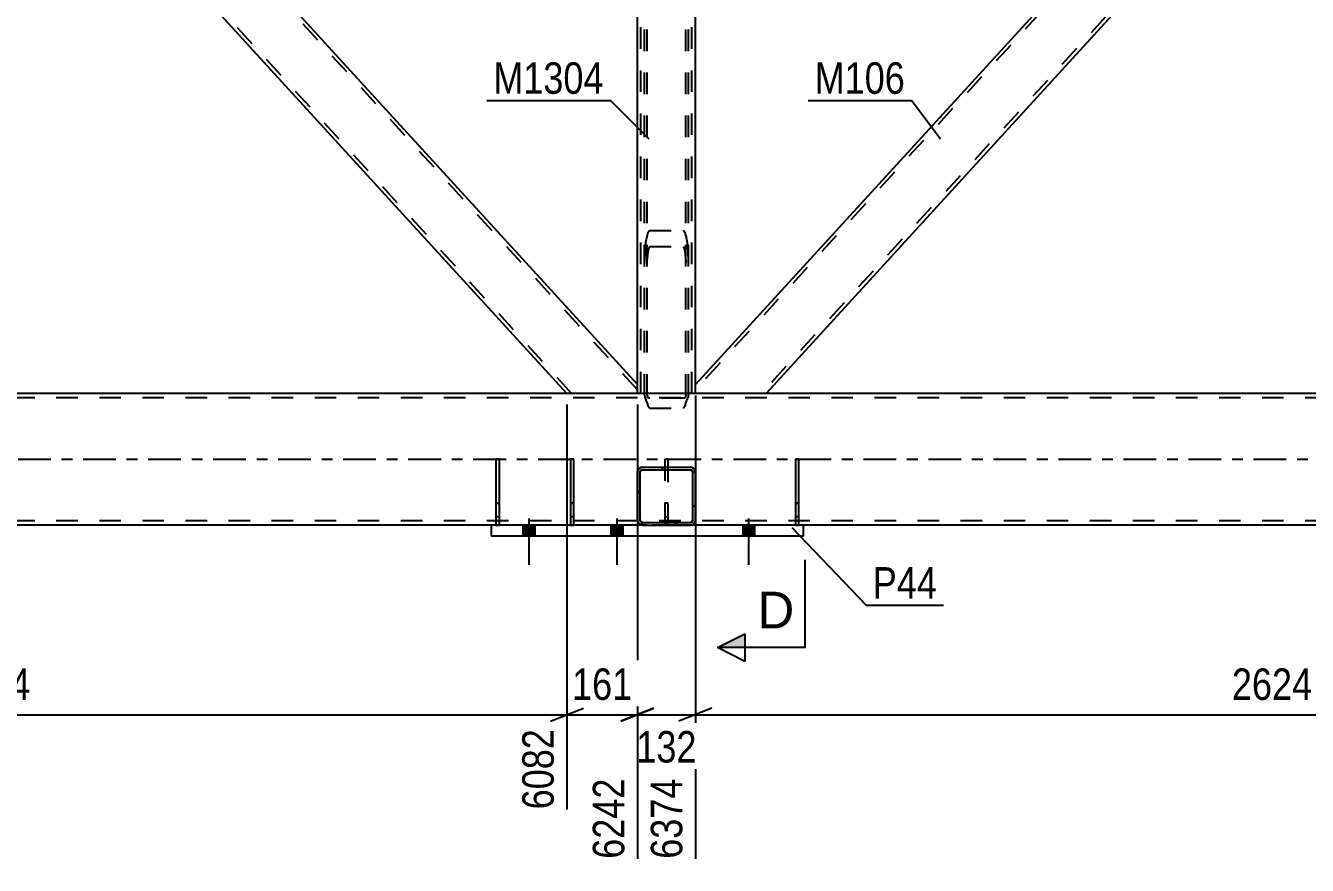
# Model space of a CAD drawing. Header units: millimetres. Extents: x -92 to 749, y -446 to 148.
# Drawn here: x 154 to 270.7, y -164.6 to -88.1 of the extents above; entities that cross this region are included whole.
import ezdxf

# ---------------------------------------------------------------- set-up
doc = ezdxf.new("R2010")
doc.units = ezdxf.units.MM
doc.linetypes.add('DXK_LINE_DOT2', pattern=[3.9198, 1.9599, -1.9599])
doc.linetypes.add('DXK_LINE_DOT3', pattern=[5.9187, 2.979, -0.9799, 0.9799, -0.9799])
doc.styles.add('Arial', font='ARIAL.TTF', dxfattribs={"height": 0.2})
doc.styles.add('Arial Narrow', font='ARIALN.TTF', dxfattribs={"height": 0.2})

# ---------------------------------------------------------------- blocks, each defined once
blk = doc.blocks.new('Part-122567614-1938 - 1912')
at = {"color": 7, "linetype": 'DXK_LINE_DOT2'}
for p, q in [((210.33, 12.27), (210.37, 12.35)), ((210.33, -121.8), (210.33, 12.27)), ((210.37, 12.35), (210.38, 12.35)), ((210.38, 12.35), (210.47, 12.41)), ((210.63, 12.45), (210.47, 12.41)), ((210.57, 12.27), (210.59, 12.31)), ((210.57, -121.8), (210.57, 12.27)), ((210.59, 12.31), (210.64, 12.34)), ((210.81, 12.46), (210.63, 12.45)), ((210.64, 12.34), (210.72, 12.36)), ((210.72, 12.36), (210.81, 12.37)), ((213.85, 12.46), (210.81, 12.46)), ((213.85, 12.37), (210.81, 12.37)), ((214.04, 12.45), (213.85, 12.46)), ((213.85, 12.37), (213.95, 12.36)), ((213.95, 12.36), (214.02, 12.34)), ((214.02, 12.34), (214.07, 12.31)), ((214.19, 12.41), (214.04, 12.45)), ((214.07, 12.31), (214.09, 12.27)), ((214.09, -121.8), (214.09, 12.27)), ((214.3, 12.35), (214.19, 12.41)), ((214.33, 12.27), (214.3, 12.35)), ((214.33, -121.8), (214.33, 12.27)), ((210.33, 11.08), (210.37, 11.01)), ((210.37, 11.01), (210.38, 11)), ((210.38, 11), (210.47, 10.95)), ((210.47, 10.95), (210.63, 10.91)), ((210.59, 11.04), (210.57, 11.08)), ((210.64, 11.01), (210.59, 11.04)), ((210.63, 10.91), (210.81, 10.89)), ((210.72, 10.99), (210.64, 11.01)), ((210.81, 10.99), (210.72, 10.99)), ((213.85, 10.99), (210.81, 10.99)), ((213.85, 10.89), (210.81, 10.89)), ((213.95, 10.99), (213.85, 10.99)), ((213.85, 10.89), (214.04, 10.91)), ((214.02, 11.01), (213.95, 10.99)), ((214.07, 11.04), (214.02, 11.01)), ((214.04, 10.91), (214.19, 10.95)), ((214.09, 11.08), (214.07, 11.04)), ((214.19, 10.95), (214.3, 11.01)), ((214.3, 11.01), (214.33, 11.08)), ((210.81, -106.77), (210.63, -106.99)), ((210.81, -106.77), (213.85, -106.77)), ((214.04, -106.99), (213.85, -106.77)), ((210.72, -108.34), (210.81, -108.23)), ((210.81, -108.23), (213.85, -108.23)), ((213.85, -108.23), (213.95, -108.34)), ((210.37, -108.58), (210.33, -109.69)), ((210.57, -109.69), (210.59, -109.14)), ((214.07, -109.14), (214.09, -109.69)), ((214.33, -109.69), (214.3, -108.58)), ((210.57, -121.6), (210.33, -121.6)), ((210.33, -121.8), (210.35, -121.83)), ((210.35, -121.83), (210.37, -121.98)), ((210.37, -121.98), (210.43, -122.09)), ((210.43, -122.09), (210.47, -122.26)), ((210.55, -122.4), (210.47, -122.26)), ((210.55, -122.4), (210.63, -122.74)), ((210.57, -121.8), (210.59, -121.83)), ((210.59, -121.83), (210.59, -121.87)), ((210.64, -121.96), (210.59, -121.87)), ((210.72, -122.03), (210.64, -121.96)), ((210.81, -122.05), (210.72, -122.03)), ((213.85, -122.05), (210.81, -122.05)), ((213.95, -122.03), (213.85, -122.05)), ((214.02, -121.96), (213.95, -122.03)), ((214.07, -121.87), (214.02, -121.96)), ((214.04, -122.74), (214.12, -122.4)), ((214.08, -121.83), (214.07, -121.87)), ((214.09, -121.8), (214.08, -121.83)), ((214.33, -121.6), (214.09, -121.6)), ((214.12, -122.4), (214.19, -122.26)), ((214.23, -122.09), (214.19, -122.26)), ((214.3, -121.98), (214.23, -122.09)), ((214.32, -121.83), (214.3, -121.98)), ((214.33, -121.8), (214.32, -121.83)), ((210.63, -122.74), (210.81, -122.96)), ((210.81, -122.96), (213.85, -122.96)), ((213.85, -122.96), (214.04, -122.74))]:
    blk.add_line(p, q, dxfattribs=at)
for centre, radius, start, end in [((216.47, -108.77), 6.1, 163.1269, 178.2201), ((208.2, -108.77), 6.1, 1.7799, 16.8731), ((213.64, -109.23), 3.05, 163.1269, 178.2201), ((211.03, -109.23), 3.05, 1.7799, 16.8731)]:
    blk.add_arc(centre, radius, start, end, dxfattribs=at)
blk = doc.blocks.new('Part-122567614-1919 - 1912')
at = {"color": 7, "linetype": 'DXK_LINE_DOT2'}
for p, q in [((212.17, -127.6), (212.17, -133.6)), ((212.49, -127.6), (212.17, -127.6)), ((212.17, -127.6), (212.49, -127.6)), ((212.49, -133.6), (212.49, -127.6)), ((212.49, -131.6), (212.17, -131.6)), ((212.17, -132.8), (212.49, -132.8)), ((212.17, -133.6), (212.49, -133.6)), ((212.49, -133.6), (212.17, -133.6))]:
    blk.add_line(p, q, dxfattribs=at)
blk = doc.blocks.new('Part-122567614-2074 - 1912')
at = {"color": 2, "linetype": 'Continuous'}
for p, q in [((203.59, -127.6), (203.91, -127.6)), ((203.59, -127.6), (203.59, -133.6)), ((203.91, -133.6), (203.91, -127.6)), ((203.59, -131.6), (203.91, -131.6)), ((203.91, -133.6), (203.59, -133.6))]:
    blk.add_line(p, q, dxfattribs=at)
at = {"color": 7, "linetype": 'DXK_LINE_DOT2'}
for p, q in [((203.91, -127.6), (203.59, -127.6)), ((203.59, -132.8), (203.91, -132.8)), ((203.59, -133.6), (203.91, -133.6))]:
    blk.add_line(p, q, dxfattribs=at)
blk = doc.blocks.new('Part-122567614-2077 - 1912')
at = {"color": 7, "linetype": 'DXK_LINE_DOT2'}
for p, q in [((224.07, -127.6), (224.07, -133.6)), ((224.39, -127.6), (224.07, -127.6)), ((224.07, -127.6), (224.39, -127.6)), ((224.39, -133.6), (224.39, -127.6)), ((224.39, -131.6), (224.07, -131.6)), ((224.07, -132.8), (224.39, -132.8)), ((224.07, -133.6), (224.39, -133.6)), ((224.39, -133.6), (224.07, -133.6))]:
    blk.add_line(p, q, dxfattribs=at)
blk = doc.blocks.new('Part-122567614-1966 - 1912')
at = {"color": 7, "linetype": 'DXK_LINE_DOT2'}
for p, q in [((214.97, -6), (209.69, -6)), ((209.69, -6.8), (209.69, -6)), ((210.01, -121.6), (210.01, -6)), ((214.65, -121.6), (214.65, -6)), ((214.97, -6.8), (214.97, -6)), ((209.69, -121.6), (209.69, -120.8)), ((214.97, -121.6), (214.97, -120.8)), ((214.97, -121.6), (209.69, -121.6))]:
    blk.add_line(p, q, dxfattribs=at)
at = {"color": 2, "linetype": 'Continuous'}
for p, q in [((209.69, -120.8), (209.69, -6.8)), ((214.97, -120.8), (214.97, -6.8))]:
    blk.add_line(p, q, dxfattribs=at)
blk = doc.blocks.new('Part-122567614-2075 - 1912')
at = {"color": 2, "linetype": 'Continuous'}
for p, q in [((224.07, -127.6), (224.39, -127.6)), ((224.07, -127.6), (224.07, -133.6)), ((224.39, -133.6), (224.39, -127.6)), ((224.07, -131.6), (224.39, -131.6)), ((224.39, -133.6), (224.07, -133.6))]:
    blk.add_line(p, q, dxfattribs=at)
at = {"color": 7, "linetype": 'DXK_LINE_DOT2'}
for p, q in [((224.39, -127.6), (224.07, -127.6)), ((224.07, -132.8), (224.39, -132.8)), ((224.07, -133.6), (224.39, -133.6))]:
    blk.add_line(p, q, dxfattribs=at)
blk = doc.blocks.new('Bolt-122567614-2066 - 1912')
at = {"linetype": 'Continuous'}
for points in [[(200.35, -133.6), (199.27, -133.6), (199.27, -134.6), (200.35, -134.6)], [(208.35, -133.6), (207.27, -133.6), (207.27, -134.6), (208.35, -134.6)], [(220.35, -133.6), (219.27, -133.6), (219.27, -134.6), (220.35, -134.6)]]:
    blk.add_hatch(color=1, dxfattribs=at).paths.add_polyline_path(points)
at = {"color": 1, "linetype": 'Continuous'}
for p, q in [((199.81, -133), (199.81, -137.2)), ((207.81, -133), (207.81, -137.2)), ((219.81, -133), (219.81, -137.2)), ((199.27, -133.6), (199.27, -134.6)), ((200.35, -133.6), (200.35, -134.6)), ((207.27, -133.6), (207.27, -134.6)), ((208.35, -133.6), (208.35, -134.6)), ((219.27, -133.6), (219.27, -134.6)), ((220.35, -133.6), (220.35, -134.6))]:
    blk.add_line(p, q, dxfattribs=at)
blk = doc.blocks.new('Bolt-122567614-2062 - 1912')
at = {"linetype": 'Continuous'}
for points in [[(200.35, -133.6), (199.27, -133.6), (199.27, -134.6), (200.35, -134.6)], [(208.35, -133.6), (207.27, -133.6), (207.27, -134.6), (208.35, -134.6)], [(220.35, -133.6), (219.27, -133.6), (219.27, -134.6), (220.35, -134.6)]]:
    blk.add_hatch(color=1, dxfattribs=at).paths.add_polyline_path(points)
at = {"color": 1, "linetype": 'Continuous'}
for p, q in [((199.81, -133), (199.81, -137.2)), ((207.81, -133), (207.81, -137.2)), ((219.81, -133), (219.81, -137.2)), ((199.27, -133.6), (199.27, -134.6)), ((200.35, -133.6), (200.35, -134.6)), ((207.27, -133.6), (207.27, -134.6)), ((208.35, -133.6), (208.35, -134.6)), ((219.27, -133.6), (219.27, -134.6)), ((220.35, -133.6), (220.35, -134.6))]:
    blk.add_line(p, q, dxfattribs=at)
blk = doc.blocks.new('Part-122567614-2073 - 1912')
at = {"color": 2, "linetype": 'Continuous'}
for p, q in [((196.81, -127.6), (197.13, -127.6)), ((196.81, -127.6), (196.81, -133.6)), ((197.13, -133.6), (197.13, -127.6)), ((196.81, -131.6), (197.13, -131.6)), ((197.13, -133.6), (196.81, -133.6))]:
    blk.add_line(p, q, dxfattribs=at)
at = {"color": 7, "linetype": 'DXK_LINE_DOT2'}
for p, q in [((197.13, -127.6), (196.81, -127.6)), ((196.81, -132.8), (197.13, -132.8)), ((196.81, -133.6), (197.13, -133.6))]:
    blk.add_line(p, q, dxfattribs=at)
blk = doc.blocks.new('Part-122567614-2076 - 1912')
at = {"color": 7, "linetype": 'DXK_LINE_DOT2'}
for p, q in [((196.81, -127.6), (196.81, -133.6)), ((197.13, -127.6), (196.81, -127.6)), ((196.81, -127.6), (197.13, -127.6)), ((197.13, -133.6), (197.13, -127.6)), ((197.13, -131.6), (196.81, -131.6)), ((196.81, -132.8), (197.13, -132.8)), ((196.81, -133.6), (197.13, -133.6)), ((197.13, -133.6), (196.81, -133.6))]:
    blk.add_line(p, q, dxfattribs=at)
blk = doc.blocks.new('Part-122567614-2078 - 1912')
at = {"color": 7, "linetype": 'DXK_LINE_DOT2'}
for p, q in [((203.59, -127.6), (203.59, -133.6)), ((203.91, -127.6), (203.59, -127.6)), ((203.59, -127.6), (203.91, -127.6)), ((203.91, -133.6), (203.91, -127.6)), ((203.91, -131.6), (203.59, -131.6)), ((203.59, -132.8), (203.91, -132.8)), ((203.59, -133.6), (203.91, -133.6)), ((203.91, -133.6), (203.59, -133.6))]:
    blk.add_line(p, q, dxfattribs=at)
blk = doc.blocks.new('Part-122567614-2108 - 1912')
at = {"color": 2, "linetype": 'Continuous'}
for p, q in [((578.17, -121.6), (-40, -121.6)), ((196.41, -133.6), (-14.5, -133.6)), ((439.17, -133.6), (224.79, -133.6))]:
    blk.add_line(p, q, dxfattribs=at)
at = {"color": 7, "linetype": 'DXK_LINE_DOT2'}
for p, q in [((578.17, -122), (-40, -122)), ((578.17, -133.2), (-40, -133.2)), ((224.79, -133.6), (196.41, -133.6))]:
    blk.add_line(p, q, dxfattribs=at)
at = {"color": 7, "linetype": 'DXK_LINE_DOT3'}
blk.add_line((-42, -127.6), (578.17, -127.6), dxfattribs=at)
blk = doc.blocks.new('Part-122567614-2139 - 1912')
at = {"color": 2, "linetype": 'Continuous'}
for p, q in [((196.41, -134.6), (196.41, -133.6)), ((210.17, -133.6), (196.41, -133.6)), ((224.79, -133.6), (214.49, -133.6)), ((224.79, -134.6), (224.79, -133.6)), ((224.79, -134.6), (196.41, -134.6))]:
    blk.add_line(p, q, dxfattribs=at)
at = {"color": 7, "linetype": 'DXK_LINE_DOT2'}
blk.add_line((214.49, -133.6), (210.17, -133.6), dxfattribs=at)
blk = doc.blocks.new('Part-122567614-2140 - 1912')
at = {"linetype": 'Continuous'}
h = blk.add_hatch(dxfattribs=at)
h.set_pattern_fill('', scale=0.7, style=0, pattern_type=0)
h.set_pattern_definition([(45, (214.9367, -128.616), (-1.57154, 1.57154), [])])
h.paths.add_polyline_path([(214.97, -128.8), (214.94, -128.62), (214.83, -128.46), (214.68, -128.36), (214.49, -128.32), (210.17, -128.32), (209.99, -128.36), (209.83, -128.46), (209.73, -128.62), (209.69, -128.8), (209.69, -133.12), (209.73, -133.3), (209.83, -133.46), (209.99, -133.56), (210.17, -133.6), (214.49, -133.6), (214.68, -133.56), (214.83, -133.46), (214.94, -133.3), (214.97, -133.12)])
h.paths.add_polyline_path([(214.71, -133.21), (214.66, -133.29), (214.59, -133.34), (214.49, -133.36), (210.17, -133.36), (210.08, -133.34), (210, -133.29), (209.95, -133.21), (209.93, -133.12), (209.93, -128.8), (209.95, -128.71), (210, -128.63), (210.08, -128.58), (210.17, -128.56), (214.49, -128.56), (214.59, -128.58), (214.66, -128.63), (214.71, -128.71), (214.73, -128.8), (214.73, -133.12)])
at = {"color": 7, "linetype": 'DXK_LINE_DOT2'}
for p, q in [((209.99, -128.36), (210.17, -128.32)), ((210.17, -128.32), (214.49, -128.32)), ((214.49, -128.32), (214.68, -128.36)), ((209.69, -128.8), (209.73, -128.62)), ((209.69, -133.12), (209.69, -128.8)), ((209.95, -128.71), (209.93, -128.8)), ((209.93, -133.12), (209.93, -128.8)), ((210, -128.63), (209.95, -128.71)), ((210.08, -128.58), (210, -128.63)), ((210.17, -128.56), (210.08, -128.58)), ((210.17, -128.56), (214.49, -128.56)), ((214.59, -128.58), (214.49, -128.56)), ((214.66, -128.63), (214.59, -128.58)), ((214.71, -128.71), (214.66, -128.63)), ((214.73, -128.8), (214.71, -128.71)), ((214.73, -133.12), (214.73, -128.8)), ((214.94, -128.62), (214.97, -128.8)), ((214.97, -133.12), (214.97, -128.8)), ((209.73, -133.3), (209.69, -133.12)), ((209.93, -133.12), (209.95, -133.21)), ((209.95, -133.21), (210, -133.29)), ((210.17, -133.6), (209.99, -133.56)), ((210, -133.29), (210.08, -133.34)), ((210.08, -133.34), (210.17, -133.36)), ((210.17, -133.36), (214.49, -133.36)), ((210.17, -133.6), (214.49, -133.6)), ((214.49, -133.36), (214.59, -133.34)), ((214.68, -133.56), (214.49, -133.6)), ((214.59, -133.34), (214.66, -133.29)), ((214.66, -133.29), (214.71, -133.21)), ((214.71, -133.21), (214.73, -133.12)), ((214.97, -133.12), (214.94, -133.3))]:
    blk.add_line(p, q, dxfattribs=at)
at = {"color": 2, "linetype": 'Continuous'}
for p, q in [((210.17, -128.32), (209.99, -128.36)), ((210.17, -128.32), (214.49, -128.32)), ((214.68, -128.36), (214.49, -128.32)), ((209.73, -128.62), (209.69, -128.8)), ((209.69, -133.12), (209.69, -128.8)), ((209.93, -128.8), (209.95, -128.71)), ((209.93, -133.12), (209.93, -128.8)), ((209.95, -128.71), (210, -128.63)), ((210, -128.63), (210.08, -128.58)), ((210.08, -128.58), (210.17, -128.56)), ((210.17, -128.56), (214.49, -128.56)), ((214.49, -128.56), (214.59, -128.58)), ((214.59, -128.58), (214.66, -128.63)), ((214.66, -128.63), (214.71, -128.71)), ((214.71, -128.71), (214.73, -128.8)), ((214.73, -133.12), (214.73, -128.8)), ((214.97, -128.8), (214.94, -128.62)), ((214.97, -133.12), (214.97, -128.8)), ((209.69, -133.12), (209.73, -133.3)), ((209.95, -133.21), (209.93, -133.12)), ((210, -133.29), (209.95, -133.21)), ((209.99, -133.56), (210.17, -133.6)), ((210.08, -133.34), (210, -133.29)), ((210.17, -133.36), (210.08, -133.34)), ((210.17, -133.36), (214.49, -133.36)), ((210.17, -133.6), (214.49, -133.6)), ((214.59, -133.34), (214.49, -133.36)), ((214.49, -133.6), (214.68, -133.56)), ((214.66, -133.29), (214.59, -133.34)), ((214.71, -133.21), (214.66, -133.29)), ((214.73, -133.12), (214.71, -133.21)), ((214.94, -133.3), (214.97, -133.12))]:
    blk.add_line(p, q, dxfattribs=at)
at = {"color": 7, "linetype": 'DXK_LINE_DOT3'}
blk.add_line((212.33, -130.96), (212.33, -130.96), dxfattribs=at)
at = {"color": 7, "linetype": 'DXK_LINE_DOT2'}
for centre, start, end in [((210.17, -128.8), 112.5, 157.5), ((214.49, -128.8), 22.5, 67.5), ((210.17, -133.12), 202.5, 247.5), ((214.49, -133.12), 292.5, 337.5)]:
    blk.add_arc(centre, 0.48, start, end, dxfattribs=at)
at = {"color": 2, "linetype": 'Continuous'}
for centre, start, end in [((210.17, -128.8), 112.5, 157.5), ((214.49, -128.8), 22.5, 67.5), ((210.17, -133.12), 202.5, 247.5), ((214.49, -133.12), 292.5, 337.5)]:
    blk.add_arc(centre, 0.48, start, end, dxfattribs=at)
blk = doc.blocks.new('Part-122567614-2219 - 1912')
at = {"color": 2, "linetype": 'Continuous'}
for p, q in [((157.58, -63.8), (154, -67.71)), ((209.69, -120.8), (157.58, -63.8)), ((203.27, -121.6), (154, -67.71)), ((209.69, -121.6), (209.69, -120.8))]:
    blk.add_line(p, q, dxfattribs=at)
at = {"color": 7, "linetype": 'DXK_LINE_DOT2'}
for p, q in [((209.69, -121.27), (157.36, -64.04)), ((154.22, -67.48), (154.23, -67.46)), ((203.7, -121.6), (154.22, -67.48)), ((209.69, -121.6), (203.27, -121.6)), ((209.69, -121.6), (209.69, -121.57))]:
    blk.add_line(p, q, dxfattribs=at)
blk = doc.blocks.new('Part-122567614-2290 - 1912')
at = {"color": 7, "linetype": 'DXK_LINE_DOT2'}
for p, q in [((320.37, -6), (214.97, -121.27)), ((326.36, -6.33), (220.96, -121.6)), ((326.36, -6), (319.94, -6)), ((270.67, -59.89), (267.09, -63.8)), ((274.24, -63.8), (270.67, -67.71)), ((221.4, -121.6), (214.97, -121.6))]:
    blk.add_line(p, q, dxfattribs=at)
at = {"color": 2, "linetype": 'Continuous'}
for p, q in [((319.94, -6), (270.67, -59.89)), ((326.36, -6.8), (274.24, -63.8)), ((326.36, -6.8), (326.36, -6)), ((267.09, -63.8), (214.97, -120.8)), ((270.67, -67.71), (221.4, -121.6)), ((214.97, -121.6), (214.97, -120.8))]:
    blk.add_line(p, q, dxfattribs=at)
blk = doc.blocks.new('Part-122567614-2300 - 1912')
at = {"color": 7, "linetype": 'DXK_LINE_DOT2'}
for p, q in [((203.7, -6), (98.31, -121.27)), ((209.69, -6.33), (104.3, -121.6)), ((209.69, -6), (203.27, -6)), ((209.69, -6.71), (209.69, -6)), ((154, -59.89), (150.42, -63.8)), ((157.58, -63.8), (154, -67.71)), ((98.31, -121.41), (98.31, -121.39)), ((104.73, -121.6), (98.31, -121.6))]:
    blk.add_line(p, q, dxfattribs=at)
at = {"color": 2, "linetype": 'Continuous'}
for p, q in [((203.27, -6), (154, -59.89)), ((209.69, -6.8), (157.58, -63.8)), ((209.69, -6.73), (209.69, -6.71)), ((209.69, -6.8), (209.69, -6.73)), ((150.42, -63.8), (98.31, -120.8)), ((154, -67.71), (104.73, -121.6)), ((98.31, -121.6), (98.31, -120.8))]:
    blk.add_line(p, q, dxfattribs=at)
blk = doc.blocks.new('StraightDimension-122567614-7619 - 1912')
at = {"color": 7, "linetype": 'Continuous'}
for p, q in [((214.97, -121.8), (214.97, -163.96)), ((319.94, -122.6), (319.94, -159.46)), ((216.47, -150.25), (213.47, -151.45)), ((318.44, -151.45), (321.44, -150.25)), ((214.97, -150.85), (319.94, -150.85))]:
    blk.add_line(p, q, dxfattribs=at)
at = {"color": 0}
blk.add_wipeout([(271.71, -150.1), (271.71, -145.9), (263.2, -145.9), (263.2, -150.1)], dxfattribs=at)
at = {"color": 3, "style": 'Arial Narrow'}
blk.add_text('2624', height=2.863, dxfattribs=at).set_placement((263.8, -149.5))
at = {"color": 0, "linetype": 'Continuous'}
blk.add_wipeout([(319.34, -151.55), (315.14, -151.55), (315.14, -160.06), (319.34, -160.06)], dxfattribs=at)
at = {"color": 3, "linetype": 'Continuous', "style": 'Arial Narrow'}
blk.add_text('8998', height=2.863, rotation=90.0002, dxfattribs=at).set_placement((318.74, -159.46))
blk = doc.blocks.new('StraightDimension-122567614-7620 - 1912')
at = {"color": 7, "linetype": 'Continuous'}
for p, q in [((214.97, -121.8), (214.97, -163.96)), ((209.69, -122.6), (209.69, -163.96)), ((208.19, -151.45), (211.19, -150.25)), ((216.47, -150.25), (213.47, -151.45)), ((209.69, -150.85), (214.97, -150.85))]:
    blk.add_line(p, q, dxfattribs=at)
at = {"color": 0}
blk.add_wipeout([(215.68, -155.8), (215.68, -151.6), (208.99, -151.6), (208.99, -155.8)], dxfattribs=at)
at = {"color": 3, "style": 'Arial Narrow'}
blk.add_text('132', height=2.863, dxfattribs=at).set_placement((209.59, -155.2))
at = {"color": 0, "linetype": 'Continuous'}
blk.add_wipeout([(214.37, -156.05), (210.17, -156.05), (210.17, -164.56), (214.37, -164.56)], dxfattribs=at)
at = {"color": 3, "linetype": 'Continuous', "style": 'Arial Narrow'}
blk.add_text('6374', height=2.863, rotation=90.0002, dxfattribs=at).set_placement((213.77, -163.96))
blk = doc.blocks.new('StraightDimension-122567614-7621 - 1912')
at = {"color": 7, "linetype": 'Continuous'}
for p, q in [((203.27, -122.6), (203.27, -159.46)), ((209.69, -122.6), (209.69, -163.96)), ((201.77, -151.45), (204.77, -150.25)), ((211.19, -150.25), (208.19, -151.45)), ((203.27, -150.85), (209.69, -150.85))]:
    blk.add_line(p, q, dxfattribs=at)
at = {"color": 0, "linetype": 'Continuous'}
blk.add_wipeout([(209.09, -156.05), (204.89, -156.05), (204.89, -164.56), (209.09, -164.56)], dxfattribs=at)
at = {"color": 3, "linetype": 'Continuous', "style": 'Arial Narrow'}
blk.add_text('6242', height=2.863, rotation=90.0002, dxfattribs=at).set_placement((208.49, -163.96))
at = {"color": 0}
blk.add_wipeout([(209.82, -150.1), (209.82, -145.9), (203.14, -145.9), (203.14, -150.1)], dxfattribs=at)
at = {"color": 3, "style": 'Arial Narrow'}
blk.add_text('161', height=2.863, dxfattribs=at).set_placement((203.74, -149.5))
blk = doc.blocks.new('StraightDimension-122567614-7622 - 1912')
at = {"color": 7, "linetype": 'Continuous'}
for p, q in [((98.31, -122.6), (98.31, -163.96)), ((203.27, -122.6), (203.27, -159.46)), ((99.81, -150.25), (96.81, -151.45)), ((201.77, -151.45), (204.77, -150.25)), ((98.31, -150.85), (203.27, -150.85))]:
    blk.add_line(p, q, dxfattribs=at)
at = {"color": 0}
blk.add_wipeout([(155.05, -150.1), (155.05, -145.9), (146.53, -145.9), (146.53, -150.1)], dxfattribs=at)
at = {"color": 3, "style": 'Arial Narrow'}
blk.add_text('2624', height=2.863, dxfattribs=at).set_placement((147.13, -149.5))
at = {"color": 0, "linetype": 'Continuous'}
blk.add_wipeout([(202.67, -151.55), (198.47, -151.55), (198.47, -160.06), (202.67, -160.06)], dxfattribs=at)
at = {"color": 3, "linetype": 'Continuous', "style": 'Arial Narrow'}
blk.add_text('6082', height=2.863, rotation=90.0002, dxfattribs=at).set_placement((202.07, -159.46))
blk = doc.blocks.new('Mark-122567614-2286 - 1912')
at = {"color": 30, "linetype": 'Continuous'}
for p in [(225.22, -94.93), (237.26, -98.47)]:
    blk.add_line(p, (234.64, -94.93), dxfattribs=at)
at = {"color": 0}
blk.add_wipeout([(234.04, -94.33), (234.04, -91.33), (225.82, -91.33), (225.82, -94.33)], dxfattribs=at)
blk.add_wipeout([(234.04, -94.33), (234.04, -91.33), (225.82, -91.33), (225.82, -94.33)], dxfattribs=at)
at = {"color": 3, "style": 'Arial Narrow'}
blk.add_text('M106', height=2.863, dxfattribs=at).set_placement((225.82, -94.33))
blk = doc.blocks.new('SectionMark-122567614-3242 - 1912')
at = {"linetype": 'Continuous'}
for points in [[(219.47, 29.81), (219.47, 28.56), (216.97, 29.81)], [(219.47, -143.49), (219.47, -144.74), (216.97, -144.74)]]:
    blk.add_hatch(color=6, dxfattribs=at).paths.add_polyline_path(points)
at = {"color": 6, "linetype": 'Continuous'}
for p, q in [((216.97, 29.81), (219.47, 31.06)), ((219.47, 28.56), (219.47, 31.06)), ((224.97, 29.81), (216.97, 29.81)), ((216.97, 29.81), (219.47, 28.56)), ((224.97, 29.81), (224.97, 21.81)), ((224.97, -144.74), (224.97, -136.74)), ((216.97, -144.74), (219.47, -143.49)), ((219.47, -143.49), (219.47, -145.99)), ((224.97, -144.74), (216.97, -144.74)), ((219.47, -145.99), (216.97, -144.74))]:
    blk.add_line(p, q, dxfattribs=at)
at = {"color": 0, "linetype": 'Continuous'}
for points in [[(223.97, 24.56), (223.97, 28.06), (220.6, 28.06), (220.6, 24.56)], [(223.97, -142.99), (223.97, -139.49), (220.6, -139.49), (220.6, -142.99)]]:
    blk.add_wipeout(points, dxfattribs=at)
at = {"color": 3, "linetype": 'Continuous', "style": 'Arial'}
for p in [(220.6, 24.56), (220.6, -142.99)]:
    blk.add_text('D', height=3.34, dxfattribs=at).set_placement(p)
blk = doc.blocks.new('Mark-122567614-17811 - 1912')
at = {"color": 30, "linetype": 'Continuous'}
for p in [(195.97, -94.93), (210.76, -98.47)]:
    blk.add_line(p, (207.23, -94.93), dxfattribs=at)
at = {"color": 0}
blk.add_wipeout([(206.63, -94.33), (206.63, -91.33), (196.57, -91.33), (196.57, -94.33)], dxfattribs=at)
blk.add_wipeout([(206.63, -94.33), (206.63, -91.33), (196.57, -91.33), (196.57, -94.33)], dxfattribs=at)
at = {"color": 3, "style": 'Arial Narrow'}
blk.add_text('M1304', height=2.863, dxfattribs=at).set_placement((196.57, -94.33))
blk = doc.blocks.new('Mark-122567614-18374 - 1912')
at = {"color": 30, "linetype": 'Continuous'}
for p, q in [((223.73, -133.81), (230.51, -140.88)), ((230.51, -140.88), (237.56, -140.88))]:
    blk.add_line(p, q, dxfattribs=at)
at = {"color": 0}
blk.add_wipeout([(236.96, -140.28), (236.96, -137.28), (231.11, -137.28), (231.11, -140.28)], dxfattribs=at)
blk.add_wipeout([(236.96, -140.28), (236.96, -137.28), (231.11, -137.28), (231.11, -140.28)], dxfattribs=at)
at = {"color": 3, "style": 'Arial Narrow'}
blk.add_text('P44', height=2.863, dxfattribs=at).set_placement((231.11, -140.28))

msp = doc.modelspace()

# ---------------------------------------------------------------- block references
for name in ['Part-122567614-1938 - 1912', 'Part-122567614-2300 - 1912', 'Part-122567614-1966 - 1912', 'Part-122567614-2290 - 1912', 'Part-122567614-2219 - 1912', 'Part-122567614-2108 - 1912', 'Part-122567614-2073 - 1912', 'Part-122567614-2076 - 1912', 'Part-122567614-2074 - 1912', 'Part-122567614-2078 - 1912', 'Part-122567614-2140 - 1912', 'Part-122567614-1919 - 1912', 'Part-122567614-2077 - 1912', 'Part-122567614-2075 - 1912', 'Bolt-122567614-2066 - 1912', 'Bolt-122567614-2062 - 1912', 'Part-122567614-2139 - 1912']:
    msp.add_blockref(name, (0, 0))

# ---------------------------------------------------------------- next in the draw order: block references
for name in ['Mark-122567614-17811 - 1912', 'Mark-122567614-2286 - 1912', 'StraightDimension-122567614-7619 - 1912']:
    msp.add_blockref(name, (0, 0))

# ---------------------------------------------------------------- next in the draw order: block references
msp.add_blockref('StraightDimension-122567614-7620 - 1912', (0, 0))

# ---------------------------------------------------------------- next in the draw order: block references
for name in ['SectionMark-122567614-3242 - 1912', 'StraightDimension-122567614-7621 - 1912']:
    msp.add_blockref(name, (0, 0))

# ---------------------------------------------------------------- next in the draw order: block references
for name in ['StraightDimension-122567614-7622 - 1912', 'Mark-122567614-18374 - 1912']:
    msp.add_blockref(name, (0, 0))

doc.saveas('drawing.dxf')
